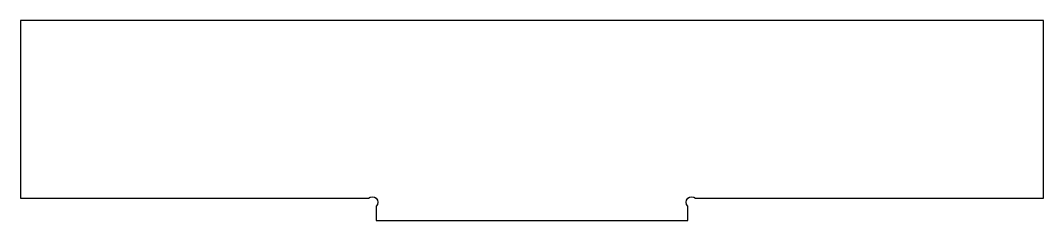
# Model space of a CAD drawing. Header units: inches. Extents: x 0 to 22.9, y 0 to 4.5.
import ezdxf

# ---------------------------------------------------------------- set-up
doc = ezdxf.new("R2010")
doc.units = ezdxf.units.IN
doc.layers.get('0').update_dxf_attribs({"linetype": 'CONTINUOUS'})

msp = doc.modelspace()

# ---------------------------------------------------------------- linework, layer by layer
msp.add_lwpolyline([(7.83, 0.506, -1), (8.007, 0.329), (8.007, 0.009), (14.972, 0.009), (14.972, 0.329, -1), (15.149, 0.506), (22.932, 0.506), (22.932, 4.486), (0.047, 4.486), (0.047, 0.506)], format="xyb", close=True)

doc.saveas('drawing.dxf')
